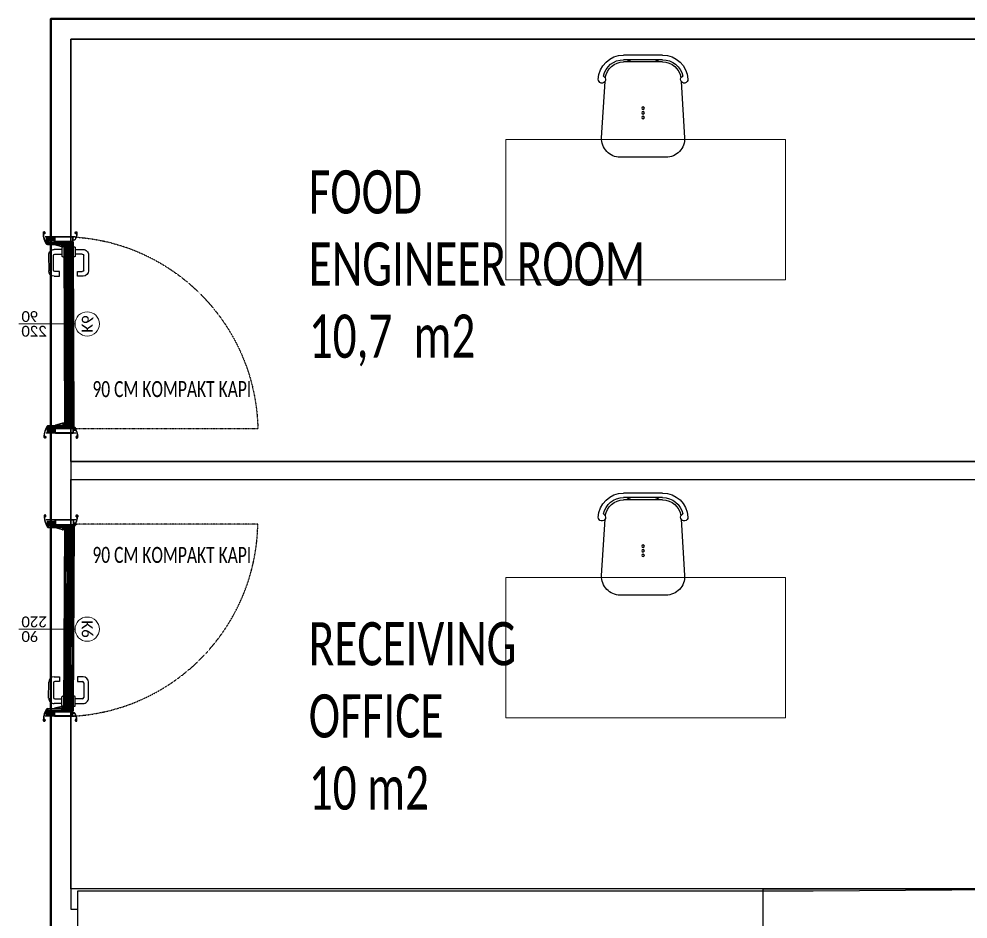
# Model space of a CAD drawing. Header units: millimetres. Extents: x -10496 to -5455, y -188 to 7293.
# Drawn here: x -9289.9 to -8816, y 3369.5 to 3818.7 of the extents above; entities that cross this region are included whole.
import ezdxf

# ---------------------------------------------------------------- set-up
doc = ezdxf.new("R2010")
doc.units = ezdxf.units.MM
doc.linetypes.add('kapı detayları$0$new block$0$DOT', pattern=[0.25, 0, -0.25])
doc.linetypes.add('kapı detayları$0$new block$0$HIDDEN2', pattern=[0.1875, 0.125, -0.0625])
for name, color, linetype, lineweight in [('00 TEFRİŞ', 252, 'Continuous', 13), ('GJC_cam', 4, 'Continuous', 9), ('GJC_duvar', 10, 'Continuous', 30), ('GJC_ölçüler', 253, 'Continuous', 5), ('no3_ahşap gorunus on kalın', 36, 'Continuous', 15), ('YAZI', 10, 'Continuous', 0), ('Yazı', 1, 'Continuous', 18)]:
    doc.layers.add(name, color=color, linetype=linetype, lineweight=lineweight)
for name, color, linetype in [('GJC ALAN', 2, 'Continuous'), ('I-Eqpm-Move-N', 2, 'Continuous'), ('I-Furn-Move-N', 2, 'Continuous'), ('kapı detayları$0$new block$0$AARCH-elev2', 9, 'Continuous'), ('kapı detayları$0$new block$0$AARCH-elev3', 8, 'Continuous'), ('kapı detayları$0$new block$0$AARCH-hatch', 137, 'Continuous'), ('kapı detayları$0$new block$0$AARCH-mat_metal', 122, 'Continuous'), ('kapı detayları$0$new block$0$AARCH-mat_mortar', 145, 'Continuous'), ('kapı detayları$0$new block$0$AARCH-mat_timber', 44, 'Continuous'), ('kapı detayları$0$new block$0$AARCH-trace_down', 8, 'kapı detayları$0$new block$0$HIDDEN2'), ('kapı detayları$0$new block$0$AARCH-wall', 4, 'Continuous'), ('Kıtc-006 Yazı 001', 1, 'Continuous')]:
    doc.layers.add(name, color=color, linetype=linetype)
doc.styles.get("Standard").update_dxf_attribs({"font": 'calibri.ttf', "height": 15})
doc.styles.add('Ölçü50', font='calibri.ttf', dxfattribs={"width": 0.7})

# ---------------------------------------------------------------- blocks, each defined once
blk = doc.blocks.new('#150 - TOLIX CHAIR - PLAN VIEW')
at = {"layer": 'I-Furn-Move-N'}
for p, q in [((-23666.1, -18079), (-23471.6, -18079)), ((-23666.1, -18102.1), (-23471.6, -18102.1)), ((-23666.1, -18113.2), (-23471.6, -18113.2)), ((-23758.8, -18210.3), (-23775.9, -18491.3)), ((-23361.8, -18491.3), (-23378.9, -18210.3)), ((-23683.7, -18588.6), (-23454, -18588.6))]:
    blk.add_line(p, q, dxfattribs=at)
for centre in [(-23568.8, -18344), (-23568.8, -18367.1), (-23568.8, -18390.1)]:
    blk.add_circle(centre, 6.46, dxfattribs=at)
for centre, radius, start, end in [((-23666.1, -18205.5), 126.5, 90, 176.9521), ((-23471.6, -18205.5), 126.5, 2.2784, 90), ((-23666.1, -18205.5), 103.4, 90, 167.7747), ((-23666.1, -18205.5), 92.3, 90, 172.1616), ((-23613, -18041.6), 71.6, 237.668, 268.4154), ((-23524.7, -18041.6), 71.6, 271.5846, 302.332), ((-23471.6, -18205.5), 103.4, 12.2253, 90), ((-23471.6, -18205.5), 92.3, 7.8384, 90), ((-23774.2, -18200.5), 18.3, 174.6737, 67.3294), ((-23363.5, -18200.5), 18.3, 112.6706, 5.3263), ((-23683.7, -18496.3), 92.3, 176.8779, 270), ((-23454, -18496.3), 92.3, 270, 3.1221)]:
    blk.add_arc(centre, radius, start, end, dxfattribs=at)
blk = doc.blocks.new('90 KOMPAKT')
at = {"layer": 'kapı detayları$0$new block$0$AARCH-hatch'}
h = blk.add_hatch(dxfattribs=at)
h.set_pattern_fill('ANSI31', color=256, angle=90, style=0)
h.set_pattern_definition([(135, (6128.70979, -24498.90211), (-0.08838834765, -0.08838834765), [])])
h.paths.add_polyline_path([(947.09, 13662.09), (947.09, 13654.09), (950.59, 13654.09), (950.59, 13662.09)])
h = blk.add_hatch(dxfattribs=at)
h.set_pattern_fill('ANSI31', color=256, angle=90, style=0)
h.set_pattern_definition([(135, (6128.29752, -24429.67814), (-0.08838834765, -0.08838834765), [])])
h.paths.add_polyline_path([(946.68, 13569.61), (946.68, 13577.61), (950.18, 13577.61), (950.18, 13569.61)])
at = {"layer": 'kapı detayları$0$new block$0$AARCH-elev2', "ltscale": 0.1}
for p, q in [((941.2, 13586.57), (943.98, 13586.57)), ((943.98, 13586.57), (943.98, 13584.28)), ((955.65, 13586.57), (952.88, 13586.57)), ((952.88, 13586.57), (952.88, 13584.28)), ((938.49, 13575.96), (938.5, 13583.86)), ((940.83, 13583.51), (940.83, 13576.29)), ((943.98, 13584.28), (941.6, 13584.28)), ((952.88, 13584.28), (955.25, 13584.28)), ((956.03, 13583.51), (956.03, 13576.29)), ((958.36, 13575.96), (958.36, 13583.86)), ((945.1, 13572.28), (945.1, 13576.51)), ((945.49, 13576.9), (946.08, 13576.9)), ((951.37, 13576.9), (950.88, 13576.9)), ((951.75, 13572.28), (951.75, 13576.51)), ((945.1, 13573.25), (941.2, 13573.25)), ((941.6, 13575.52), (945.1, 13575.52)), ((950.88, 13571.9), (951.37, 13571.9)), ((955.25, 13575.52), (951.75, 13575.52)), ((951.75, 13573.25), (955.66, 13573.25))]:
    blk.add_line(p, q, dxfattribs=at)
for centre, radius, start, end in [((941.2, 13583.86), 2.7, 90, 179.9761), ((955.65, 13583.86), 2.7, 0.0239, 90), ((941.6, 13583.51), 0.773, 90, 180), ((955.25, 13583.51), 0.773, 0, 90), ((941.2, 13575.95), 2.7, 179.9761, 270), ((941.6, 13576.29), 0.773, 180, 270), ((945.49, 13576.51), 0.386, 90, 180), ((951.37, 13576.51), 0.386, 0, 90), ((955.25, 13576.29), 0.773, 270, 0), ((955.66, 13575.95), 2.7, 270, 0.0239), ((945.49, 13572.28), 0.386, 180, 270), ((951.37, 13572.28), 0.386, 270, 0)]:
    blk.add_arc(centre, radius, start, end, dxfattribs=at)
at = {"layer": 'kapı detayları$0$new block$0$AARCH-elev3', "color": 254}
for points, const_width in [([(941.76, 13663.48), (937.42, 13663.48)], 2), ([(945.52, 13661.96), (938.95, 13661.96)], 1), ([(941.35, 13568.21), (937, 13568.21)], 2), ([(945.11, 13569.74), (938.53, 13569.74)], 1)]:
    blk.add_lwpolyline(points, dxfattribs=dict(at, const_width=const_width))
at = {"layer": 'kapı detayları$0$new block$0$AARCH-hatch', "linetype": 'kapı detayları$0$new block$0$DOT', "const_width": 3}
blk.add_lwpolyline([(948.84, 13654.09), (948.43, 13577.61)], dxfattribs=at)
at = {"layer": 'kapı detayları$0$new block$0$AARCH-mat_metal'}
for p, q in [((936.24, 13667.09), (936.24, 13666.36)), ((936.36, 13666.51), (936.36, 13667.09)), ((936.83, 13666.51), (936.36, 13666.51)), ((936.38, 13666.39), (936.84, 13666.39)), ((936.84, 13667.4), (936.55, 13667.4)), ((936.55, 13667.28), (936.83, 13667.28)), ((936.83, 13667.28), (936.83, 13667.1)), ((936.83, 13667.1), (936.94, 13667.1)), ((936.94, 13666.7), (936.83, 13666.7)), ((936.83, 13666.7), (936.83, 13666.51)), ((936.94, 13667.1), (936.94, 13667.3)), ((936.94, 13666.49), (936.94, 13666.7)), ((952.29, 13667.1), (952.29, 13667.3)), ((952.4, 13667.1), (952.29, 13667.1)), ((952.29, 13666.49), (952.29, 13666.7)), ((952.29, 13666.7), (952.4, 13666.7)), ((952.39, 13667.4), (952.68, 13667.4)), ((952.85, 13666.39), (952.39, 13666.39)), ((952.4, 13667.28), (952.4, 13667.1)), ((952.68, 13667.28), (952.4, 13667.28)), ((952.4, 13666.7), (952.4, 13666.51)), ((952.4, 13666.51), (952.87, 13666.51)), ((952.87, 13666.51), (952.87, 13667.09)), ((952.99, 13667.09), (952.99, 13666.36)), ((938.95, 13662.5), (937.42, 13662.5)), ((937.54, 13662.36), (938.45, 13662.36)), ((938.45, 13661.19), (938.3, 13661.19)), ((938.3, 13661.05), (946.01, 13661.05)), ((938.45, 13662.36), (938.45, 13661.19)), ((938.57, 13662.36), (938.66, 13662.36)), ((938.57, 13661.19), (938.57, 13662.36)), ((938.57, 13662.36), (938.81, 13662.36)), ((945.87, 13661.19), (938.57, 13661.19)), ((938.81, 13662.36), (938.81, 13662.26)), ((938.81, 13662.26), (938.95, 13662.26)), ((938.95, 13662.26), (938.95, 13662.5)), ((941.76, 13662.65), (941.76, 13664.74)), ((945.48, 13659.97), (941.82, 13660.9)), ((941.85, 13661.04), (945.34, 13660.14)), ((941.9, 13664.75), (941.9, 13662.64)), ((950.75, 13664.75), (941.9, 13664.75)), ((941.9, 13662.64), (950.75, 13662.64)), ((941.91, 13664.89), (950.74, 13664.89)), ((945.52, 13662.5), (941.91, 13662.5)), ((945.52, 13662.5), (945.52, 13661.41)), ((945.52, 13661.41), (946.1, 13661.41)), ((946.1, 13662.5), (945.64, 13662.5)), ((945.64, 13661.53), (945.64, 13662.5)), ((946.1, 13661.53), (945.64, 13661.53)), ((945.67, 13661.01), (946.1, 13661.01)), ((946.01, 13661.29), (945.87, 13661.29)), ((945.87, 13661.29), (945.87, 13661.19)), ((946.01, 13661.05), (946.01, 13661.29)), ((946.1, 13661.53), (946.1, 13662.5)), ((946.1, 13661.01), (946.1, 13661.41)), ((946.24, 13662.31), (946.24, 13660.68)), ((950.89, 13662.46), (946.39, 13662.46)), ((950.75, 13664.75), (950.75, 13662.64)), ((950.81, 13662.72), (952.71, 13662.72)), ((950.89, 13664.75), (950.89, 13663.47)), ((950.89, 13663.17), (950.89, 13662.46)), ((950.97, 13663.39), (951.74, 13663.39)), ((951.74, 13663.25), (950.97, 13663.25)), ((951.51, 13663.59), (951.51, 13661.82)), ((945.52, 13660.29), (945.52, 13660.86)), ((946.17, 13659.95), (945.57, 13659.95)), ((946.13, 13660.86), (945.66, 13660.86)), ((945.66, 13660.86), (945.66, 13660.09)), ((945.66, 13660.09), (946.13, 13660.09)), ((946.13, 13660.68), (946.13, 13660.86)), ((946.24, 13660.68), (946.13, 13660.68)), ((946.13, 13660.28), (946.24, 13660.28)), ((946.13, 13660.09), (946.13, 13660.28)), ((946.24, 13660.28), (946.24, 13660.02)), ((945.06, 13571.82), (941.4, 13570.88)), ((941.44, 13570.74), (944.92, 13571.64)), ((945.11, 13571.49), (945.11, 13570.92)), ((945.76, 13571.83), (945.16, 13571.83)), ((945.25, 13571.69), (945.72, 13571.69)), ((945.25, 13570.92), (945.25, 13571.69)), ((945.72, 13570.92), (945.25, 13570.92)), ((946.08, 13571.9), (945.49, 13571.9)), ((945.72, 13571.69), (945.72, 13571.51)), ((945.72, 13571.51), (945.83, 13571.51)), ((945.83, 13571.11), (945.72, 13571.11)), ((945.72, 13571.11), (945.72, 13570.92)), ((945.83, 13571.51), (945.83, 13571.76)), ((945.83, 13569.47), (945.83, 13571.11)), ((938.53, 13569.28), (937.01, 13569.28)), ((937.12, 13569.42), (938.03, 13569.42)), ((937.89, 13570.73), (945.6, 13570.73)), ((938.03, 13570.59), (937.89, 13570.59)), ((938.03, 13569.42), (938.03, 13570.59)), ((945.46, 13570.59), (938.15, 13570.59)), ((938.15, 13570.59), (938.15, 13569.42)), ((938.15, 13569.42), (938.25, 13569.42)), ((938.15, 13569.42), (938.39, 13569.42)), ((938.39, 13569.42), (938.39, 13569.52)), ((938.39, 13569.52), (938.53, 13569.52)), ((938.53, 13569.52), (938.53, 13569.28)), ((941.35, 13569.13), (941.35, 13567.04)), ((941.49, 13567.03), (941.49, 13569.14)), ((941.49, 13569.14), (950.34, 13569.14)), ((950.34, 13567.03), (941.49, 13567.03)), ((945.11, 13569.28), (941.5, 13569.28)), ((941.5, 13566.89), (950.33, 13566.89)), ((945.11, 13570.37), (945.69, 13570.37)), ((945.11, 13569.28), (945.11, 13570.37)), ((945.69, 13570.25), (945.23, 13570.25)), ((945.23, 13570.25), (945.23, 13569.28)), ((945.69, 13569.28), (945.23, 13569.28)), ((945.26, 13570.77), (945.69, 13570.77)), ((945.46, 13570.49), (945.46, 13570.59)), ((945.6, 13570.49), (945.46, 13570.49)), ((945.6, 13570.73), (945.6, 13570.49)), ((945.69, 13570.77), (945.69, 13570.37)), ((945.69, 13570.25), (945.69, 13569.28)), ((950.48, 13569.32), (945.98, 13569.32)), ((950.34, 13567.06), (950.34, 13569.14)), ((950.48, 13568.61), (950.48, 13569.32)), ((950.48, 13567.07), (950.48, 13568.31)), ((951.33, 13568.53), (950.56, 13568.53)), ((950.56, 13568.39), (951.33, 13568.39)), ((935.83, 13564.69), (935.83, 13565.42)), ((935.95, 13565.27), (935.95, 13564.69)), ((936.42, 13565.27), (935.95, 13565.27)), ((935.97, 13565.39), (936.43, 13565.39)), ((936.14, 13564.5), (936.42, 13564.5)), ((936.43, 13564.38), (936.14, 13564.38)), ((936.42, 13565.09), (936.42, 13565.27)), ((936.53, 13565.09), (936.42, 13565.09)), ((936.42, 13564.5), (936.42, 13564.69)), ((936.42, 13564.69), (936.53, 13564.69)), ((936.53, 13565.29), (936.53, 13565.09)), ((936.53, 13564.69), (936.53, 13564.48)), ((951.88, 13565.29), (951.88, 13565.09)), ((951.88, 13565.09), (951.99, 13565.09)), ((951.99, 13564.69), (951.88, 13564.69)), ((951.88, 13564.69), (951.88, 13564.48)), ((952.44, 13565.39), (951.98, 13565.39)), ((951.98, 13564.38), (952.27, 13564.38)), ((951.99, 13565.27), (952.46, 13565.27)), ((951.99, 13565.09), (951.99, 13565.27)), ((951.99, 13564.5), (951.99, 13564.69)), ((952.27, 13564.5), (951.99, 13564.5)), ((952.46, 13565.27), (952.46, 13564.69)), ((952.58, 13564.69), (952.58, 13565.42))]:
    blk.add_line(p, q, dxfattribs=at)
blk.add_circle((951.51, 13662.72), 0.565, dxfattribs=at)
for centre, radius, start, end in [((936.55, 13667.09), 0.31, 89.9991, 179.9991), ((945.11, 13666.42), 8.87, 180.376, 215.395), ((936.55, 13667.09), 0.19, 89.9991, 179.9991), ((945.12, 13666.59), 8.74, 181.2734, 207.6204), ((936.84, 13667.3), 0.1, 359.9991, 89.9991), ((936.84, 13666.49), 0.1, 269.9991, 359.9991), ((943.78, 13667.43), 9.12, 335.1507, 353.4746), ((943.8, 13667.41), 9.24, 335.5667, 354.0818), ((952.39, 13667.3), 0.1, 89.9991, 179.9991), ((952.39, 13666.49), 0.1, 179.9991, 269.9991), ((952.68, 13667.09), 0.31, 359.9991, 89.9991), ((952.68, 13667.09), 0.19, 359.9991, 89.9991), ((937.42, 13662.55), 0.0527, 203.5841, 269.9991), ((937.54, 13662.31), 0.0527, 89.9991, 205.421), ((945.13, 13665.92), 8.47, 205.421, 212.1386), ((938.3, 13661.55), 0.5, 212.5568, 269.9991), ((938.3, 13661.55), 0.36, 201.998, 269.9991), ((941.91, 13664.74), 0.15, 89.9991, 179.9991), ((941.91, 13662.65), 0.15, 179.9991, 269.9991), ((941.83, 13660.97), 0.0711, 76.5475, 256.5475), ((945.67, 13660.86), 0.15, 89.9991, 179.9991), ((946.39, 13662.31), 0.15, 89.9991, 179.9991), ((950.74, 13664.74), 0.15, 359.9991, 89.9991), ((950.97, 13663.47), 0.08, 179.9991, 269.9991), ((950.97, 13663.17), 0.08, 89.9991, 179.9991), ((951.74, 13663.75), 0.36, 269.9991, 334.0918), ((951.74, 13663.75), 0.5, 269.9991, 341.5148), ((945.37, 13660.29), 0.15, 256.5475, 359.9991), ((945.57, 13660.25), 0.3, 251.7626, 269.9991), ((946.17, 13660.02), 0.07, 269.9991, 359.9991), ((941.42, 13570.81), 0.0711, 103.4525, 283.4525), ((944.96, 13571.49), 0.15, 0.0009, 103.4525), ((945.16, 13571.53), 0.3, 90.0009, 108.2374), ((945.26, 13570.92), 0.15, 180.0009, 270.0009), ((945.76, 13571.76), 0.07, 0.0009, 90.0009), ((944.7, 13565.36), 8.87, 144.605, 179.624), ((944.71, 13565.2), 8.74, 152.3796, 178.7266), ((937.01, 13569.23), 0.0527, 90.0009, 156.4159), ((937.12, 13569.47), 0.0527, 154.579, 270.0009), ((944.72, 13565.86), 8.47, 147.8614, 154.579), ((937.89, 13570.23), 0.5, 90.0009, 147.4432), ((937.89, 13570.23), 0.36, 90.0009, 158.002), ((941.5, 13569.13), 0.15, 90.0009, 180.0009), ((941.5, 13567.04), 0.15, 180.0009, 270.0009), ((945.98, 13569.47), 0.15, 180.0009, 270.0009), ((950.33, 13567.04), 0.15, 270.0009, 0.0009), ((950.56, 13568.61), 0.08, 180.0009, 270.0009), ((950.56, 13568.31), 0.08, 90.0009, 180.0009), ((951.33, 13568.03), 0.5, 18.4852, 90.0009), ((951.33, 13568.03), 0.36, 25.9082, 90.0009), ((943.37, 13564.35), 9.12, 6.5254, 24.8493), ((943.39, 13564.37), 9.24, 5.9182, 24.4333), ((936.14, 13564.69), 0.31, 180.0009, 270.0009), ((936.14, 13564.69), 0.19, 180.0009, 270.0009), ((936.43, 13565.29), 0.1, 0.0009, 90.0009), ((936.43, 13564.48), 0.1, 270.0009, 0.0009), ((951.98, 13565.29), 0.1, 90.0009, 180.0009), ((951.98, 13564.48), 0.1, 180.0009, 270.0009), ((952.27, 13564.69), 0.19, 270.0009, 0.0009), ((952.27, 13564.69), 0.31, 270.0009, 0.0009)]:
    blk.add_arc(centre, radius, start, end, dxfattribs=at)
at = {"layer": 'kapı detayları$0$new block$0$AARCH-mat_metal', "extrusion": (0, 0, -1)}
for centre, major_axis in [((936.95, 13666.9), (0, -0.241)), ((946.34, 13660.47), (0, -0.241)), ((951.87, 13564.88), (0, 0.241))]:
    blk.add_ellipse(centre, major_axis=major_axis, ratio=0.764258, start_param=3.141593, end_param=9.424778, dxfattribs=at)
at = {"layer": 'kapı detayları$0$new block$0$AARCH-mat_metal'}
for centre, major_axis in [((952.28, 13666.9), (0, -0.241)), ((945.93, 13571.31), (0, 0.241)), ((936.53, 13564.88), (0, 0.241))]:
    blk.add_ellipse(centre, major_axis=major_axis, ratio=0.764258, start_param=3.141593, end_param=9.424778, dxfattribs=at)
at = {"layer": 'kapı detayları$0$new block$0$AARCH-mat_mortar', "linetype": 'Continuous'}
for p, q in [((939.12, 13664.89), (937.12, 13664.89)), ((952.09, 13664.89), (950.09, 13664.89)), ((938.71, 13566.89), (936.71, 13566.89)), ((951.68, 13566.89), (949.68, 13566.89))]:
    blk.add_line(p, q, dxfattribs=at)
at = {"layer": 'kapı detayları$0$new block$0$AARCH-mat_timber'}
blk.add_line((951.19, 13662.19), (946.59, 13662.19), dxfattribs=at)
blk.add_lwpolyline([(951.19, 13662.19), (950.78, 13569.61, -0.392634), (950.69, 13569.51), (946.18, 13569.51, -0.414214), (946.08, 13569.61), (946.49, 13662.09)], format="xyb", dxfattribs=at)
blk.add_lwpolyline([(946.68, 13569.61), (947.09, 13662.09), (946.59, 13662.09), (946.18, 13569.61), (950.68, 13569.61), (951.09, 13662.09), (950.59, 13662.09), (950.18, 13569.61)], dxfattribs=at)
for points in [[(950.59, 13662.09), (950.59, 13654.09), (947.09, 13654.09), (947.09, 13662.09)], [(950.18, 13569.61), (950.18, 13577.61), (946.68, 13577.61), (946.68, 13569.61)]]:
    blk.add_lwpolyline(points, close=True, dxfattribs=at)
blk.add_arc((946.59, 13662.09), 0.1, 90, 180, dxfattribs=at)
at = {"layer": 'kapı detayları$0$new block$0$AARCH-trace_down'}
blk.add_lwpolyline([(949.68, 13566.89, 0.394477), (1042.93, 13662.73), (951.51, 13662.73)], format="xyb", dxfattribs=at)
at = {"layer": 'kapı detayları$0$new block$0$AARCH-wall'}
for p, q in [((950.09, 13664.89), (939.12, 13664.89)), ((949.68, 13566.89), (938.71, 13566.89))]:
    blk.add_line(p, q, dxfattribs=at)
at = {"layer": 'YAZI'}
blk.add_circle((957.74, 13610.37), 6.06, dxfattribs=at)
at = {"layer": 'Yazı'}
blk.add_line((923.67, 13610.37), (951.68, 13610.37), dxfattribs=at)
for s, p in [('220', (937.66, 13616.71)), ('90', (933.43, 13609.39))]:
    blk.add_text(s, height=5.4, rotation=180, dxfattribs=at).set_placement(p)
at = {"layer": 'Yazı', "ltscale": 7}
blk.add_text('K6', height=5.4, rotation=270, dxfattribs=at).set_placement((955.04, 13614.72))
blk = doc.blocks.new('rölöveteyit')
at = {"layer": 'GJC_duvar'}
blk.add_line((29841.2, -28346.52), (29841.2, -28366.52), dxfattribs=at)
for points in [[(30208.58, -28346.53), (29841.2, -28346.52)], [(30347.05, -28345.53), (30208.58, -28346.53)]]:
    blk.add_lwpolyline(points, dxfattribs=at)
blk = doc.blocks.new('new ytong')
at = {"layer": '00 TEFRİŞ', "color": 8}
for p, q in [((-20882.51, 4080.01), (-20363.33, 4080.01)), ((-20882.51, 3645.79), (-20882.51, 4080.01))]:
    blk.add_line(p, q, dxfattribs=at)
for points in [[(-20882.51, 3576.16), (-20882.51, 4080.01), (-20363.34, 4080.01)], [(-20882.51, 3645.84), (-20882.51, 3859.08)]]:
    blk.add_lwpolyline(points, dxfattribs=at)
at = {"layer": 'GJC_duvar', "color": 1}
for points in [[(-20363.33, 4080.01), (-20882.51, 4080.01), (-20882.51, 3625.71), (-20869.18, 3625.71)], [(-20363.33, 4070.01), (-20872.51, 4070.01), (-20872.51, 3635.71), (-20869.18, 3635.71)]]:
    blk.add_lwpolyline(points, dxfattribs=at)
at = {"layer": 'GJC_duvar', "color": 3}
for points in [[(-20872.51, 3859.08), (-20363.34, 3859.08)], [(-20872.51, 3850.1), (-20363.33, 3850.1)]]:
    blk.add_lwpolyline(points, dxfattribs=at)
at = {"layer": 'GJC_duvar'}
blk.add_lwpolyline([(-20526.8, 3645.79), (-20043.23, 3645.79), (-20043.23, 3275.71), (-20526.8, 3275.71)], close=True, dxfattribs=at)

msp = doc.modelspace()

# ---------------------------------------------------------------- linework, layer by layer
at = {"color": 2, "lineweight": 50, "true_color": 0xf1eb1f}
msp.add_lwpolyline([(-8903.34, 3014.3), (-8903.34, 2849.3), (-9274.05, 2849.3), (-9274.05, 3818.75), (-8754.88, 3818.75)], dxfattribs=at)
at = {"layer": 'no3_ahşap gorunus on kalın'}
msp.add_lwpolyline([(-9046.87, 3688.52), (-9046.87, 3758.52), (-8907.12, 3758.52), (-8907.12, 3688.52)], close=True, dxfattribs=at)

# ---------------------------------------------------------------- block references
at = {"layer": 'GJC_cam', "xscale": -1, "rotation": 180}
msp.add_blockref('90 KOMPAKT', (-10213.54, 17276.91), dxfattribs=at)
at = {"layer": 'GJC_cam'}
msp.add_blockref('90 KOMPAKT', (-10213.54, -10096.2), dxfattribs=at)
at = {"layer": 'I-Eqpm-Move-N', "color": 6, "xscale": -0.1000002334292723, "yscale": 0.1000002334292723, "zscale": 0.1000002334292723}
msp.add_blockref('#150 - TOLIX CHAIR - PLAN VIEW', (-11335.15, 5608.62, 0.03), dxfattribs=at)

# ---------------------------------------------------------------- texts
at = {"layer": 'Kıtc-006 Yazı 001', "lineweight": 0, "char_height": 21.6, "width": 159.9785, "attachment_point": 1, "rotation": 0.0406, "style": 'Ölçü50'}
for s, insert in [('FOOD\\PENGINEER ROOM\\P10,7  m2', (-9145.22, 3743.2)), ('RECEIVING OFFICE\\P10 m2', (-9145.22, 3517.65))]:
    msp.add_mtext(s, dxfattribs=dict(at, insert=insert))
at = {"layer": 'Kıtc-006 Yazı 001', "lineweight": 0, "char_height": 8, "style": 'Ölçü50'}
for insert, attachment_point, rotation in [((-9253.21, 3637.98), 1, 0.0406), ((-9253.21, 3547.16), 7, 359.9594)]:
    msp.add_mtext_dynamic_manual_height_columns('\\pxt4;{\\fCalibri|b0|i0|c162|p34;\\C0;\\c16777215;9\\fCalibri|b0|i0|c0|p34;0 CM KOMPAKT KAPI}', width=1064.5719, gutter_width=0.765, heights=[0], dxfattribs=dict(at, insert=insert, attachment_point=attachment_point, rotation=rotation))

# ---------------------------------------------------------------- next in the draw order: block references
at = {"layer": 'GJC_ölçüler'}
msp.add_blockref('rölöveteyit', (-39101.92, 31729.97), dxfattribs=at)

# ---------------------------------------------------------------- next in the draw order: block references
at = {"layer": 'GJC_duvar', "color": 41, "true_color": 0xf4ee51}
msp.add_blockref('new ytong', (11608.46, -261.26), dxfattribs=at)

# ---------------------------------------------------------------- next in the draw order: linework, layer by layer
at = {"layer": 'GJC ALAN', "color": 40, "lineweight": 30, "true_color": 0xf8d731}
msp.add_lwpolyline([(-8754.92, 3014.45), (-8903.34, 3014.45), (-8903.34, 2849.3), (-9274.05, 2849.3), (-9274.05, 3818.75), (-8754.88, 3818.75)], dxfattribs=at)
for points in [[(-9264.05, 3808.75), (-8754.88, 3808.75), (-8754.88, 3597.82), (-9264.05, 3597.82)], [(-9264.05, 3588.84), (-8764.9, 3588.84), (-8764.9, 3384.52), (-9264.05, 3384.52)]]:
    msp.add_lwpolyline(points, close=True, dxfattribs=at)
at = {"layer": 'no3_ahşap gorunus on kalın'}
msp.add_lwpolyline([(-9046.87, 3469.93), (-9046.87, 3539.93), (-8907.12, 3539.93), (-8907.12, 3469.93)], close=True, dxfattribs=at)

# ---------------------------------------------------------------- next in the draw order: block references
at = {"layer": 'I-Eqpm-Move-N', "color": 6, "xscale": -0.1000002334292723, "yscale": 0.1000002334292723, "zscale": 0.1000002334292723}
msp.add_blockref('#150 - TOLIX CHAIR - PLAN VIEW', (-11335.15, 5390.03, 0.03), dxfattribs=at)

doc.saveas('drawing.dxf')
